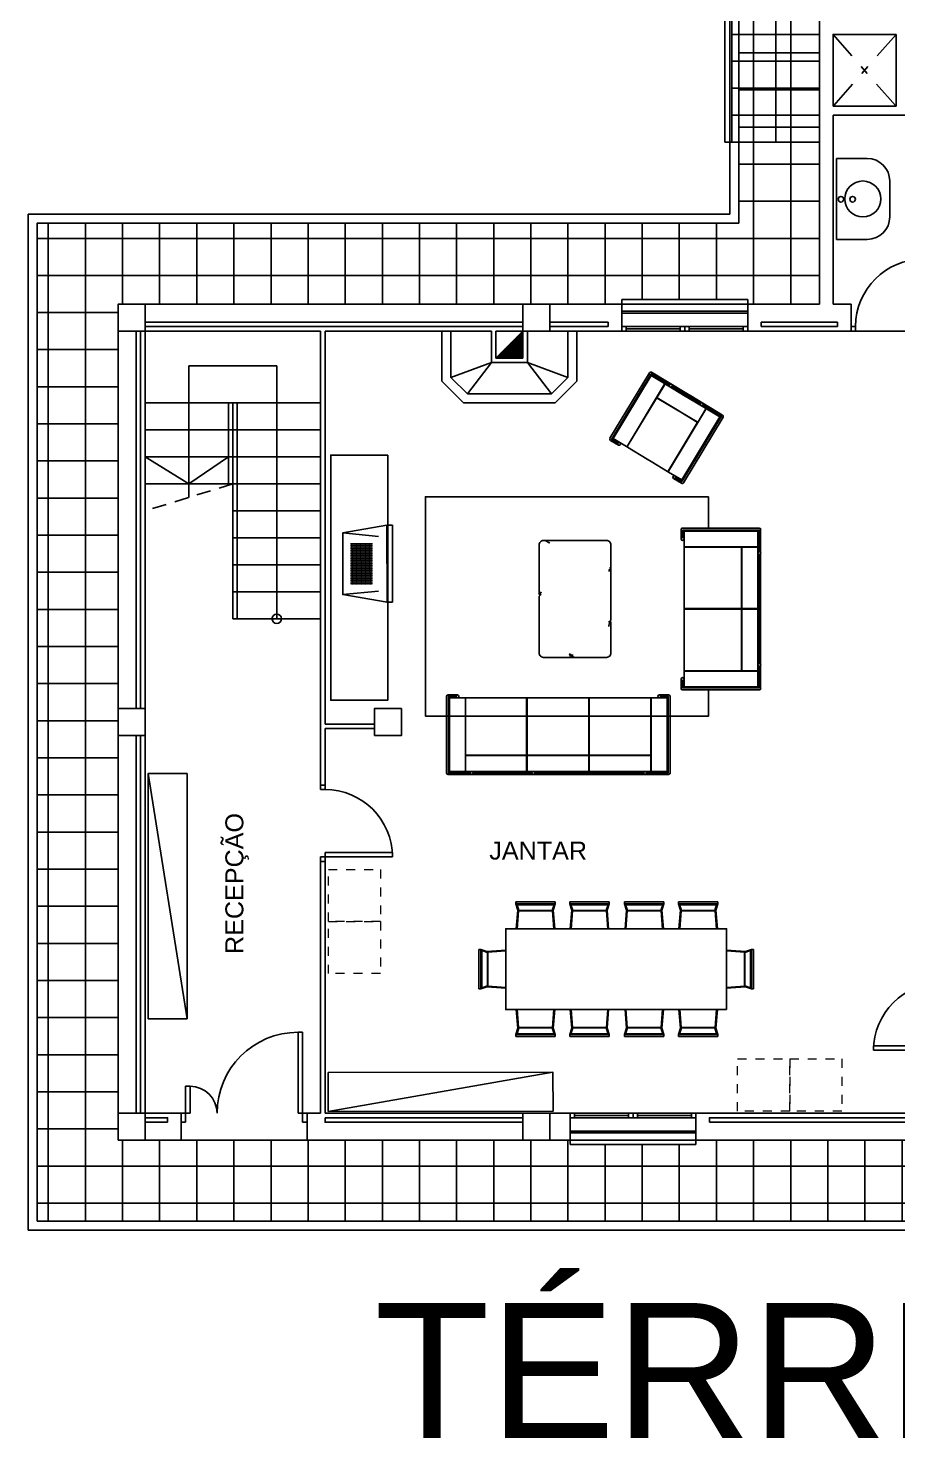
# Model space of a CAD drawing. Extents: x 99.2 to 143, y 99.3 to 125.4.
# Drawn here: x 99.25 to 108.92, y 99.32 to 115.02 of the extents above; entities that cross this region are included whole.
import ezdxf

# ---------------------------------------------------------------- set-up
doc = ezdxf.new("R2010")
doc.units = 0
doc.header["$LTSCALE"] = 0.025
doc.linetypes.add('TRAZO_Y_PUNTO', pattern=[25.4, 12.7, -6.35, 0, -6.35])
doc.linetypes.add('TRAZOS2', pattern=[9.525, 6.35, -3.175])
doc.layers.get('0').update_dxf_attribs({"linetype": 'CONTINUOUS'})
doc.layers.add('0_CUINA', color=8, linetype='CONTINUOUS', lineweight=5)
for name, color, linetype in [('0_MOBLES', 8, 'CONTINUOUS'), ('ACERA', 2, 'CONTINUOUS'), ('CARPINTERIA', 3, 'CONTINUOUS'), ('ESCALERA', 3, 'CONTINUOUS'), ('OBRA', 4, 'CONTINUOUS'), ('PILARES', 1, 'CONTINUOUS'), ('SANITARIOS', 7, 'CONTINUOUS'), ('SUP', 2, 'CONTINUOUS')]:
    doc.layers.add(name, color=color, linetype=linetype)
doc.styles.add('EJES', font='arial.ttf')

# ---------------------------------------------------------------- blocks, each defined once
blk = doc.blocks.new('P75')
at = {"layer": 'CARPINTERIA'}
for p, q in [((-0.05, 0.8), (-0.05, 0.85)), ((0, 0.8), (-0.05, 0.8)), ((0, 0.8), (0, 0.85)), ((-0.05, 0.05), (-0.05, 0)), ((0, 0.05), (-0.05, 0.05)), ((0, 0.1), (0.75, 0.1)), ((0, 0.05), (0, 0.1)), ((0, 0.05), (0.75, 0.05)), ((0, 0.05), (0, 0)), ((0.75, 0.05), (0.75, 0.1))]:
    blk.add_line(p, q, dxfattribs=at)
blk.add_arc((0, 0.05), 0.75, 0, 90, dxfattribs=at)
at = {"layer": 'OBRA'}
for p, q in [((0, 0.85), (-0.05, 0.85)), ((0, 0), (-0.05, 0))]:
    blk.add_line(p, q, dxfattribs=at)
blk = doc.blocks.new('SOFA2')
at = {"linetype": 'Continuous'}
for p, q in [((1.784, 0), (0.016, 0)), ((0.71, 0), (0.697, 0)), ((0, -0.016), (0, -0.867)), ((0.022, -0.022), (0.022, -0.862)), ((0.263, -0.011), (0.033, -0.011)), ((0.033, -0.024), (0.033, -0.035)), ((0.205, -0.033), (0.033, -0.033)), ((1.582, -0.033), (0.033, -0.033)), ((0.033, -0.033), (0.033, -0.851)), ((0.033, -0.033), (0.033, -0.851)), ((0.263, -0.022), (0.035, -0.022)), ((0.218, -0.033), (0.205, -0.033)), ((0.21, -0.038), (0.21, -0.846)), ((0.213, -0.038), (0.213, -0.204)), ((1.507, -0.011), (0.294, -0.011)), ((1.507, -0.022), (0.294, -0.022)), ((0.71, -0.033), (0.697, -0.033)), ((0.898, -0.033), (0.898, -0.851)), ((0.905, -0.033), (0.905, -0.851)), ((1.773, -0.011), (1.537, -0.011)), ((1.765, -0.022), (1.537, -0.022)), ((1.596, -0.033), (1.582, -0.033)), ((1.587, -0.038), (1.587, -0.204)), ((1.59, -0.038), (1.59, -0.846)), ((1.767, -0.033), (1.596, -0.033)), ((1.767, -0.024), (1.767, -0.035)), ((1.767, -0.033), (1.767, -0.851)), ((1.778, -0.016), (1.778, -0.862)), ((1.8, -0.016), (1.8, -0.867)), ((0.213, -0.218), (0.213, -0.846)), ((0.697, -0.21), (0.218, -0.21)), ((0.697, -0.213), (0.218, -0.213)), ((0.71, -0.21), (0.697, -0.21)), ((0.71, -0.213), (0.697, -0.213)), ((1.582, -0.21), (0.71, -0.21)), ((1.582, -0.213), (0.71, -0.213)), ((1.253, -0.21), (1.231, -0.21)), ((1.253, -0.213), (1.231, -0.213)), ((1.587, -0.218), (1.587, -0.846)), ((0.016, -0.884), (0.12, -0.884)), ((0.022, -0.859), (0.022, -0.848)), ((0.033, -0.859), (0.033, -0.848)), ((0.033, -0.851), (0.205, -0.851)), ((0.697, -0.851), (0.033, -0.851)), ((0.105, -0.873), (0.033, -0.873)), ((0.105, -0.862), (0.035, -0.862)), ((0.205, -0.851), (0.218, -0.851)), ((0.71, -0.851), (0.697, -0.851)), ((0.898, -0.851), (0.71, -0.851)), ((1.231, -0.851), (0.898, -0.851)), ((1.253, -0.851), (1.231, -0.851)), ((1.582, -0.851), (1.253, -0.851)), ((1.596, -0.851), (1.582, -0.851)), ((1.767, -0.851), (1.596, -0.851)), ((1.784, -0.884), (1.68, -0.884)), ((1.696, -0.862), (1.765, -0.862)), ((1.696, -0.873), (1.767, -0.873)), ((1.767, -0.859), (1.767, -0.848))]:
    blk.add_line(p, q, dxfattribs=at)
for centre in [(0.278, -0.016), (1.522, -0.016)]:
    blk.add_circle(centre, 0.0164, dxfattribs=at)
for centre, radius, start, end in [((0.016, -0.016), 0.0164, 90, 180), ((1.784, -0.016), 0.0164, 0, 90), ((0.033, -0.022), 0.0109, 90, 180), ((0.035, -0.024), 0.00273, 90, 180), ((0.038, -0.038), 0.00545, 90, 180), ((0.205, -0.038), 0.00545, 0, 90), ((0.218, -0.038), 0.00545, 90, 180), ((1.582, -0.038), 0.00545, 0, 90), ((1.596, -0.038), 0.00545, 90, 180), ((1.762, -0.038), 0.00545, 0, 90), ((1.765, -0.024), 0.00273, 0, 90), ((1.773, -0.016), 0.00545, 0, 90), ((0.218, -0.204), 0.00545, 180, 270), ((0.218, -0.218), 0.00545, 90, 180), ((1.582, -0.204), 0.00545, 270, 0), ((1.582, -0.218), 0.00545, 0, 90), ((0.016, -0.867), 0.0164, 180, 270), ((0.033, -0.862), 0.0109, 180, 270), ((0.038, -0.846), 0.00545, 180, 270), ((0.035, -0.859), 0.00273, 180, 270), ((0.12, -0.867), 0.0164, 90, 270), ((0.12, -0.867), 0.0164, 270, 90), ((0.205, -0.846), 0.00545, 270, 0), ((0.218, -0.846), 0.00545, 180, 270), ((1.582, -0.846), 0.00545, 270, 0), ((1.596, -0.846), 0.00545, 180, 270), ((1.68, -0.867), 0.0164, 90, 270), ((1.68, -0.867), 0.0164, 270, 90), ((1.762, -0.846), 0.00545, 270, 0), ((1.765, -0.859), 0.00273, 270, 0), ((1.767, -0.862), 0.0109, 270, 0), ((1.784, -0.867), 0.0164, 270, 0)]:
    blk.add_arc(centre, radius, start, end, dxfattribs=at)
blk = doc.blocks.new('TV')
h = blk.add_hatch()
h.set_pattern_fill('ACAD_ISO10W100', color=256, scale=0.001, angle=90, style=0)
h.set_pattern_definition([(90, (-5.781312, -0.4693385), (-0.005, 3e-19), [0.012, -0.003, 0.0005, -0.003])])
h.paths.add_polyline_path([(0.09, 0.114), (0.327, 0.114), (0.327, 0.574), (0.09, 0.574)])
for p, q in [((0, 0.686), (0.398, 0.646)), ((0, 0), (0.398, 0.039))]:
    blk.add_line(p, q)
blk.add_lwpolyline([(0.492, 0.771), (0, 0.686), (0, 0), (0.492, -0.085)])
blk.add_lwpolyline([(0.553, 0.771), (0.553, -0.085), (0.492, -0.085), (0.492, 0.771)], close=True)
blk = doc.blocks.new('PUF')
for points in [[(0.75, 0.703), (0.75, 1.25, 0.414214), (0.7, 1.3), (0, 1.3, 0.414214), (-0.05, 1.25), (-0.05, 0.419, 0.321009), (-0.021, 0.394)], [(-0.03, 0.396, -0.333178), (-0.05, 0.395), (-0.05, 0.05, 0.414214), (0, 0), (0.7, 0, 0.414214), (0.75, 0.05), (0.75, 0.672, 0.175821), (0.731, 0.701)]]:
    blk.add_lwpolyline(points, format="xyb")
for centre, radius, start, end in [((0.636, 1.3), 0.0245, 259.0061, 15.167), ((0.654, 1.289), 0.0126, 344.0586, 59.3349), ((-0.04, 0.982), 0.0126, 65.908, 141.1843), ((-0.053, 0.965), 0.0245, 340.8555, 81.8494), ((0.737, 0.717), 0.0168, 233.2106, 308.4869), ((0.759, 0.735), 0.0327, 193.1306, 264.319), ((-0.077, 0.353), 0.0507, 347.2871, 52.6005), ((0.355, 0.024), 0.0245, 259.0061, 15.167), ((0.373, 0.013), 0.0126, 344.0586, 59.3349), ((0.422, 0.002), 0.038, 98.1351, 163.4485), ((0.434, 0.012), 0.0328, 121.629, 201.7133)]:
    blk.add_arc(centre, radius, start, end)
blk = doc.blocks.new('SF1')
at = {"linetype": 'Continuous'}
for p, q in [((-0.231, 0.415), (0.498, 0.854)), ((-0.215, 0.399), (0.505, 0.833)), ((-0.2, 0.395), (0.501, 0.818)), ((0.502, 0.831), (0.493, 0.826)), ((0.508, 0.822), (0.499, 0.816)), ((0.501, 0.818), (0.59, 0.671)), ((0.547, 0.762), (0.512, 0.821)), ((0.557, 0.768), (0.52, 0.829)), ((0.521, 0.849), (0.574, 0.76)), ((-0.104, 0.246), (0.588, 0.663)), ((0.052, 0.337), (0.589, 0.661)), ((0.59, 0.671), (0.597, 0.659)), ((0.729, 0.439), (0.597, 0.659)), ((0, 0), (-0.236, 0.392)), ((-0.1, 0.187), (-0.219, 0.384)), ((-0.091, 0.193), (-0.208, 0.387)), ((-0.207, 0.391), (-0.198, 0.397)), ((-0.111, 0.248), (-0.2, 0.395)), ((-0.102, 0.244), (0.04, 0.33)), ((0.18, 0.108), (0.047, 0.328)), ((0.182, 0.11), (0.05, 0.329)), ((0.756, 0.395), (0.729, 0.439)), ((0.866, 0.213), (0.756, 0.395)), ((-0.104, 0.236), (-0.111, 0.248)), ((0.028, 0.017), (-0.104, 0.236)), ((0.009, 0.006), (-0.084, 0.161)), ((0.019, 0.011), (-0.075, 0.166)), ((0.173, -0.214), (0.865, 0.203)), ((0.326, -0.118), (0.864, 0.206)), ((0.873, 0.201), (0.866, 0.213)), ((0.961, 0.054), (0.873, 0.201)), ((0.027, -0.044), (0, 0)), ((0.036, -0.038), (0.009, 0.006)), ((0.045, -0.033), (0.019, 0.011)), ((0.055, -0.027), (0.028, 0.017)), ((0.206, 0.064), (0.18, 0.108)), ((0.209, 0.066), (0.182, 0.11)), ((0.316, -0.118), (0.206, 0.064)), ((0.319, -0.117), (0.209, 0.066)), ((0.252, -0.386), (0.976, 0.05)), ((0.26, -0.368), (0.961, 0.054)), ((0.263, -0.405), (0.992, 0.035)), ((0.934, 0.121), (0.969, 0.062)), ((0.943, 0.127), (0.98, 0.065)), ((0.998, 0.057), (0.944, 0.146)), ((0.968, 0.058), (0.959, 0.053)), ((0.241, -0.399), (0.027, -0.044)), ((0.107, -0.156), (0.036, -0.038)), ((0.116, -0.151), (0.045, -0.033)), ((0.164, -0.21), (0.055, -0.027)), ((0.172, -0.211), (0.314, -0.126)), ((0.244, -0.384), (0.123, -0.183)), ((0.249, -0.372), (0.132, -0.177)), ((0.171, -0.221), (0.164, -0.21)), ((0.26, -0.368), (0.171, -0.221)), ((0.253, -0.373), (0.263, -0.367))]:
    blk.add_line(p, q, dxfattribs=at)
for centre in [(-0.087, 0.177), (0.119, -0.167)]:
    blk.add_circle(centre, 0.0164, dxfattribs=at)
for centre, radius, start, end in [((0.499, 0.81), 0.00545, 31.0748, 121.0748), ((0.507, 0.84), 0.0164, 31.0748, 121.0748), ((0.51, 0.823), 0.0109, 31.0748, 121.0748), ((0.509, 0.82), 0.00273, 31.0748, 121.0748), ((0.56, 0.752), 0.0164, 31.0748, 211.0748), ((0.56, 0.752), 0.0164, 211.0748, 31.0748), ((0.585, 0.668), 0.00545, 301.0748, 31.0748), ((0.592, 0.656), 0.00545, 31.0748, 121.0748), ((-0.222, 0.401), 0.0164, 121.0748, 211.0748), ((-0.209, 0.39), 0.0109, 121.0748, 211.0748), ((-0.206, 0.389), 0.00273, 121.0748, 211.0748), ((-0.193, 0.393), 0.00545, 121.0748, 211.0748), ((0.043, 0.325), 0.00545, 31.0748, 121.0748), ((0.054, 0.332), 0.00545, 121.0748, 211.0748), ((-0.107, 0.251), 0.00545, 211.0748, 301.0748), ((-0.1, 0.239), 0.00545, 121.0748, 211.0748), ((0.861, 0.21), 0.00545, 301.0748, 31.0748), ((0.868, 0.199), 0.00545, 31.0748, 121.0748), ((0.93, 0.137), 0.0164, 31.0748, 211.0748), ((0.93, 0.137), 0.0164, 211.0748, 31.0748), ((0.954, 0.056), 0.00545, 301.0748, 31.0748), ((0.967, 0.061), 0.00273, 301.0748, 31.0748), ((0.971, 0.06), 0.0109, 301.0748, 31.0748), ((0.984, 0.049), 0.0164, 301.0748, 31.0748), ((0.312, -0.121), 0.00545, 301.0748, 31.0748), ((0.323, -0.114), 0.00545, 211.0748, 301.0748), ((0.169, -0.207), 0.00545, 211.0748, 301.0748), ((0.176, -0.218), 0.00545, 121.0748, 211.0748), ((0.255, -0.391), 0.0164, 211.0748, 301.0748), ((0.249, -0.381), 0.00545, 211.0748, 301.0748), ((0.252, -0.37), 0.00273, 211.0748, 301.0748), ((0.262, -0.361), 0.00545, 211.0748, 301.0748)]:
    blk.add_arc(centre, radius, start, end, dxfattribs=at)

msp = doc.modelspace()

# ---------------------------------------------------------------- hatches: boundary and pattern name
at = {"layer": 'ACERA'}
h = msp.add_hatch(dxfattribs=at)
h.set_pattern_fill('ANSI37', color=8, scale=0.13, angle=45, style=0)
h.paths.add_polyline_path([(113.45, 110.9), (113.65, 110.9), (113.65, 111.8), (113.6, 111.8), (112.55, 111.8), (112.55, 111.65), (112.55, 110.469), (112.6, 110.469), (112.6, 109.069), (112.55, 109.069), (112.55, 102.65), (112.25, 102.65), (109.55, 102.65), (109.25, 102.65), (106.675, 102.65), (106.675, 102.6), (105.275, 102.6), (105.275, 102.65), (102.35, 102.65), (100.95, 102.65), (100.25, 102.65), (100.25, 102.95), (100.25, 111.95), (100.55, 111.95), (105.85, 111.95), (105.85, 112), (107.25, 112), (107.25, 111.95), (108.05, 111.95), (108.05, 115.1), (108.05, 118.25), (108.05, 124.55), (116.927, 124.55), (116.927, 118.25), (116.828, 117.708), (116.819, 117.659), (117.436, 117.545), (118.007, 125.338), (107.15, 125.338), (107.15, 112.85), (99.35, 112.85), (99.35, 101.75), (113.45, 101.75)])
h.paths.add_polyline_path([(117.25, 115.005), (117.289, 115.539), (116.458, 115.691), (116.449, 115.642), (116.35, 115.1), (116.35, 111.8), (115.7, 111.8), (115.65, 111.8), (115.65, 110.9), (117.25, 110.9)], flags=17)
h.paths.add_polyline_path([(115.6, 111.8), (114.65, 111.8, 0.287492), (115.214, 110.9), (115.6, 110.9)], flags=17)
h.paths.add_polyline_path([(114.65, 111.8, -0.287492), (114.086, 110.9), (115.214, 110.9, -0.287492)], flags=17)
h.paths.add_polyline_path([(114.65, 111.8), (113.7, 111.8), (113.7, 110.9), (114.086, 110.9, 0.287492)], flags=17)
h.paths.add_polyline_path([(116.639, 116.675), (116.467, 115.741), (117.293, 115.589), (117.336, 116.172, 0.225854)], flags=17)
h.paths.add_polyline_path([(117.433, 117.495), (116.81, 117.609), (116.639, 116.675, 0.197958), (117.384, 116.833)], flags=17)
h.paths.add_polyline_path([(117.384, 116.833, -0.197958), (116.639, 116.675, -0.225854), (117.336, 116.172)], flags=17)
h.paths.add_polyline_path([(116.467, 115.741), (116.458, 115.691), (117.289, 115.539), (117.293, 115.589)], flags=17)
h.paths.add_polyline_path([(116.819, 117.659), (116.81, 117.609), (117.433, 117.495), (117.436, 117.545)], flags=16)
h.paths.add_polyline_path([(115.65, 111.8), (115.6, 111.8), (115.6, 110.9), (115.65, 110.9)], flags=17)
h.paths.add_polyline_path([(113.7, 111.8), (113.65, 111.8), (113.65, 110.9), (113.7, 110.9)], flags=17)
at = {"layer": 'ESCALERA'}
h = msp.add_hatch(dxfattribs=at)
h.set_pattern_fill('ANSI31', color=256, scale=0.005, angle=45, style=0)
h.set_pattern_definition([(90, (-0.9, 0), (-0.015875, 2e-18), [])])
h.paths.add_polyline_path([(104.75, 111.35), (104.75, 111.65), (104.45, 111.35)])

# ---------------------------------------------------------------- linework, layer by layer
at = {"layer": '0_CUINA', "linetype": 'TRAZOS2', "ltscale": 0.02}
for points in [[(102.587, 105.082), (102.587, 105.662), (103.167, 105.662), (103.167, 105.082)], [(102.587, 104.502), (102.587, 105.082), (103.167, 105.082), (103.167, 104.502)], [(107.717, 102.974), (107.137, 102.974), (107.137, 103.554), (107.717, 103.554)], [(108.297, 102.974), (107.717, 102.974), (107.717, 103.554), (108.297, 103.554)]]:
    msp.add_lwpolyline(points, close=True, dxfattribs=at)
at = {"layer": '0_MOBLES'}
for p, q in [((103.666, 109.806), (106.816, 109.806)), ((105.816, 109.806), (106.816, 109.806)), ((106.816, 109.458), (106.816, 109.806)), ((106.816, 109.458), (106.816, 109.806)), ((100.582, 106.727), (101.016, 104)), ((105.109, 105.302), (104.672, 105.302)), ((104.672, 105.302), (104.672, 105.28)), ((105.109, 105.28), (104.672, 105.28)), ((104.694, 105.21), (104.672, 105.28)), ((104.677, 105.002), (104.694, 105.21)), ((104.685, 105.278), (105.097, 105.278)), ((104.685, 105.269), (104.685, 105.278)), ((104.685, 105.269), (105.097, 105.269)), ((104.705, 105.205), (104.685, 105.269)), ((104.686, 105.002), (104.702, 105.201)), ((104.694, 105.21), (104.703, 105.21)), ((104.702, 105.201), (105.079, 105.201)), ((104.705, 105.205), (105.076, 105.205)), ((105.076, 105.205), (105.097, 105.269)), ((105.078, 105.21), (105.087, 105.21)), ((105.095, 105.002), (105.079, 105.201)), ((105.087, 105.21), (105.109, 105.28)), ((105.104, 105.002), (105.087, 105.21)), ((105.097, 105.269), (105.097, 105.278)), ((105.109, 105.302), (105.109, 105.28)), ((105.709, 105.302), (105.272, 105.302)), ((105.272, 105.302), (105.272, 105.28)), ((105.709, 105.28), (105.272, 105.28)), ((105.294, 105.21), (105.272, 105.28)), ((105.277, 105.002), (105.294, 105.21)), ((105.285, 105.278), (105.697, 105.278)), ((105.285, 105.269), (105.285, 105.278)), ((105.285, 105.269), (105.697, 105.269)), ((105.305, 105.205), (105.285, 105.269)), ((105.286, 105.002), (105.302, 105.201)), ((105.294, 105.21), (105.303, 105.21)), ((105.302, 105.201), (105.679, 105.201)), ((105.305, 105.205), (105.676, 105.205)), ((105.676, 105.205), (105.697, 105.269)), ((105.678, 105.21), (105.687, 105.21)), ((105.695, 105.002), (105.679, 105.201)), ((105.687, 105.21), (105.709, 105.28)), ((105.704, 105.002), (105.687, 105.21)), ((105.697, 105.269), (105.697, 105.278)), ((105.709, 105.302), (105.709, 105.28)), ((105.881, 105.302), (105.881, 105.28)), ((106.318, 105.302), (105.881, 105.302)), ((106.318, 105.28), (105.881, 105.28)), ((105.903, 105.21), (105.881, 105.28)), ((105.886, 105.002), (105.903, 105.21)), ((105.893, 105.269), (105.893, 105.278)), ((105.893, 105.278), (106.305, 105.278)), ((105.893, 105.269), (106.305, 105.269)), ((105.914, 105.205), (105.893, 105.269)), ((105.895, 105.002), (105.911, 105.201)), ((105.903, 105.21), (105.912, 105.21)), ((105.911, 105.201), (106.288, 105.201)), ((105.914, 105.205), (106.285, 105.205)), ((106.285, 105.205), (106.305, 105.269)), ((106.287, 105.21), (106.296, 105.21)), ((106.304, 105.002), (106.288, 105.201)), ((106.296, 105.21), (106.318, 105.28)), ((106.313, 105.002), (106.296, 105.21)), ((106.305, 105.269), (106.305, 105.278)), ((106.318, 105.302), (106.318, 105.28)), ((106.481, 105.302), (106.918, 105.302)), ((106.481, 105.302), (106.481, 105.28)), ((106.503, 105.21), (106.481, 105.28)), ((106.481, 105.28), (106.918, 105.28)), ((106.486, 105.002), (106.503, 105.21)), ((106.493, 105.269), (106.493, 105.278)), ((106.905, 105.278), (106.493, 105.278)), ((106.514, 105.205), (106.493, 105.269)), ((106.905, 105.269), (106.493, 105.269)), ((106.495, 105.002), (106.511, 105.201)), ((106.512, 105.21), (106.503, 105.21)), ((106.888, 105.201), (106.511, 105.201)), ((106.885, 105.205), (106.514, 105.205)), ((106.885, 105.205), (106.905, 105.269)), ((106.896, 105.21), (106.887, 105.21)), ((106.904, 105.002), (106.888, 105.201)), ((106.896, 105.21), (106.918, 105.28)), ((106.913, 105.002), (106.896, 105.21)), ((106.905, 105.269), (106.905, 105.278)), ((106.918, 105.302), (106.918, 105.28)), ((107.016, 105.002), (104.559, 105.002)), ((104.259, 104.333), (104.259, 104.77)), ((104.259, 104.77), (104.281, 104.77)), ((104.281, 104.333), (104.281, 104.77)), ((104.351, 104.748), (104.281, 104.77)), ((104.292, 104.758), (104.283, 104.758)), ((104.283, 104.758), (104.283, 104.346)), ((104.357, 104.738), (104.292, 104.758)), ((104.292, 104.758), (104.292, 104.346)), ((104.559, 104.765), (104.351, 104.748)), ((104.351, 104.748), (104.351, 104.739)), ((104.357, 104.738), (104.357, 104.366)), ((104.559, 104.756), (104.36, 104.74)), ((104.36, 104.74), (104.36, 104.363)), ((107.016, 104.765), (107.224, 104.748)), ((107.016, 104.756), (107.215, 104.74)), ((107.215, 104.74), (107.215, 104.363)), ((107.219, 104.738), (107.283, 104.758)), ((107.219, 104.738), (107.219, 104.366)), ((107.224, 104.748), (107.294, 104.77)), ((107.224, 104.748), (107.224, 104.739)), ((107.283, 104.758), (107.283, 104.346)), ((107.283, 104.758), (107.292, 104.758)), ((107.292, 104.758), (107.292, 104.346)), ((107.316, 104.77), (107.294, 104.77)), ((107.294, 104.333), (107.294, 104.77)), ((107.316, 104.333), (107.316, 104.77)), ((104.259, 104.333), (104.281, 104.333)), ((104.351, 104.355), (104.281, 104.333)), ((104.292, 104.346), (104.283, 104.346)), ((104.357, 104.366), (104.292, 104.346)), ((104.351, 104.364), (104.351, 104.355)), ((104.559, 104.339), (104.351, 104.355)), ((104.559, 104.347), (104.36, 104.363)), ((107.016, 104.347), (107.215, 104.363)), ((107.016, 104.339), (107.224, 104.355)), ((107.219, 104.366), (107.283, 104.346)), ((107.224, 104.364), (107.224, 104.355)), ((107.224, 104.355), (107.294, 104.333)), ((107.283, 104.346), (107.292, 104.346)), ((107.316, 104.333), (107.294, 104.333)), ((104.677, 104.102), (104.694, 103.894)), ((104.686, 104.102), (104.702, 103.902)), ((105.095, 104.102), (105.079, 103.902)), ((105.104, 104.102), (105.087, 103.894)), ((105.277, 104.102), (105.294, 103.894)), ((105.286, 104.102), (105.302, 103.902)), ((105.695, 104.102), (105.679, 103.902)), ((105.704, 104.102), (105.687, 103.894)), ((105.886, 104.102), (105.903, 103.894)), ((105.895, 104.102), (105.911, 103.902)), ((106.304, 104.102), (106.288, 103.902)), ((106.313, 104.102), (106.296, 103.894)), ((106.486, 104.102), (106.503, 103.894)), ((106.495, 104.102), (106.511, 103.902)), ((106.904, 104.102), (106.888, 103.902)), ((106.913, 104.102), (106.896, 103.894)), ((104.694, 103.894), (104.672, 103.824)), ((105.109, 103.824), (104.672, 103.824)), ((104.672, 103.802), (104.672, 103.824)), ((105.109, 103.802), (104.672, 103.802)), ((104.705, 103.899), (104.685, 103.834)), ((104.685, 103.834), (105.097, 103.834)), ((104.685, 103.834), (104.685, 103.826)), ((104.685, 103.826), (105.097, 103.826)), ((104.694, 103.894), (104.703, 103.894)), ((104.702, 103.902), (105.079, 103.902)), ((104.705, 103.899), (105.076, 103.899)), ((105.076, 103.899), (105.097, 103.834)), ((105.078, 103.894), (105.087, 103.894)), ((105.087, 103.894), (105.109, 103.824)), ((105.097, 103.834), (105.097, 103.826)), ((105.109, 103.802), (105.109, 103.824)), ((105.294, 103.894), (105.272, 103.824)), ((105.709, 103.824), (105.272, 103.824)), ((105.272, 103.802), (105.272, 103.824)), ((105.709, 103.802), (105.272, 103.802)), ((105.305, 103.899), (105.285, 103.834)), ((105.285, 103.834), (105.697, 103.834)), ((105.285, 103.834), (105.285, 103.826)), ((105.285, 103.826), (105.697, 103.826)), ((105.294, 103.894), (105.303, 103.894)), ((105.302, 103.902), (105.679, 103.902)), ((105.305, 103.899), (105.676, 103.899)), ((105.676, 103.899), (105.697, 103.834)), ((105.678, 103.894), (105.687, 103.894)), ((105.687, 103.894), (105.709, 103.824)), ((105.697, 103.834), (105.697, 103.826)), ((105.709, 103.802), (105.709, 103.824)), ((105.903, 103.894), (105.881, 103.824)), ((106.318, 103.824), (105.881, 103.824)), ((105.881, 103.802), (105.881, 103.824)), ((106.318, 103.802), (105.881, 103.802)), ((105.914, 103.899), (105.893, 103.834)), ((105.893, 103.834), (106.305, 103.834)), ((105.893, 103.834), (105.893, 103.826)), ((105.893, 103.826), (106.305, 103.826)), ((105.903, 103.894), (105.912, 103.894)), ((105.911, 103.902), (106.288, 103.902)), ((105.914, 103.899), (106.285, 103.899)), ((106.285, 103.899), (106.305, 103.834)), ((106.287, 103.894), (106.296, 103.894)), ((106.296, 103.894), (106.318, 103.824)), ((106.305, 103.834), (106.305, 103.826)), ((106.318, 103.802), (106.318, 103.824)), ((106.503, 103.894), (106.481, 103.824)), ((106.481, 103.824), (106.918, 103.824)), ((106.481, 103.802), (106.481, 103.824)), ((106.481, 103.802), (106.918, 103.802)), ((106.514, 103.899), (106.493, 103.834)), ((106.493, 103.834), (106.493, 103.826)), ((106.905, 103.834), (106.493, 103.834)), ((106.905, 103.826), (106.493, 103.826)), ((106.512, 103.894), (106.503, 103.894)), ((106.888, 103.902), (106.511, 103.902)), ((106.885, 103.899), (106.514, 103.899)), ((106.885, 103.899), (106.905, 103.834)), ((106.896, 103.894), (106.887, 103.894)), ((106.896, 103.894), (106.918, 103.824)), ((106.905, 103.834), (106.905, 103.826)), ((106.918, 103.802), (106.918, 103.824)), ((102.586, 102.97), (105.085, 103.405))]:
    msp.add_line(p, q, dxfattribs=at)
at = {"layer": '0_MOBLES', "linetype": 'Continuous'}
for p, q in [((103.902, 106.735), (103.902, 107.586)), ((103.918, 107.602), (104.022, 107.602)), ((103.923, 106.735), (103.923, 107.58)), ((104.006, 107.591), (103.934, 107.591)), ((103.934, 107.578), (103.934, 107.567)), ((103.934, 107.569), (104.106, 107.569)), ((103.934, 106.751), (103.934, 107.569)), ((104.006, 107.58), (103.937, 107.58)), ((104.106, 107.569), (104.12, 107.569)), ((104.112, 106.756), (104.112, 107.564)), ((104.114, 106.936), (104.114, 107.564)), ((104.12, 107.569), (105.134, 107.569)), ((104.79, 106.751), (104.79, 107.569)), ((104.797, 106.751), (104.797, 107.569)), ((105.134, 107.569), (105.156, 107.569)), ((105.156, 107.569), (105.489, 107.569)), ((105.482, 106.751), (105.482, 107.569)), ((105.489, 107.569), (105.677, 107.569)), ((105.489, 106.751), (105.489, 107.569)), ((105.677, 107.569), (105.69, 107.569)), ((105.69, 107.569), (106.354, 107.569)), ((106.182, 107.569), (106.169, 107.569)), ((106.174, 106.936), (106.174, 107.564)), ((106.177, 106.756), (106.177, 107.564)), ((106.354, 107.569), (106.182, 107.569)), ((106.371, 107.602), (106.267, 107.602)), ((106.282, 107.591), (106.354, 107.591)), ((106.282, 107.58), (106.351, 107.58)), ((106.354, 107.578), (106.354, 107.567)), ((106.354, 106.751), (106.354, 107.569)), ((106.354, 106.751), (106.354, 107.569)), ((106.365, 106.74), (106.365, 107.58)), ((106.365, 107.578), (106.365, 107.567)), ((106.387, 106.735), (106.387, 107.586)), ((104.114, 106.756), (104.114, 106.923)), ((104.12, 106.931), (105.677, 106.931)), ((104.12, 106.928), (105.677, 106.928)), ((105.134, 106.931), (105.156, 106.931)), ((105.134, 106.928), (105.156, 106.928)), ((105.677, 106.931), (105.69, 106.931)), ((105.677, 106.928), (105.69, 106.928)), ((105.69, 106.931), (106.169, 106.931)), ((105.69, 106.928), (106.169, 106.928)), ((106.174, 106.756), (106.174, 106.923)), ((103.918, 106.718), (106.371, 106.718)), ((103.929, 106.729), (104.164, 106.729)), ((103.934, 106.743), (103.934, 106.754)), ((103.934, 106.751), (104.106, 106.751)), ((103.937, 106.74), (104.164, 106.74)), ((104.106, 106.751), (104.12, 106.751)), ((104.12, 106.751), (106.354, 106.751)), ((104.197, 106.74), (104.85, 106.74)), ((104.197, 106.729), (104.85, 106.729)), ((104.88, 106.74), (106.093, 106.74)), ((104.88, 106.74), (105.41, 106.74)), ((104.88, 106.729), (106.093, 106.729)), ((104.88, 106.729), (105.41, 106.729)), ((105.677, 106.751), (105.69, 106.751)), ((105.677, 106.718), (105.69, 106.718)), ((106.124, 106.74), (106.351, 106.74)), ((106.124, 106.729), (106.354, 106.729)), ((106.169, 106.751), (106.182, 106.751)), ((106.182, 106.751), (106.354, 106.751)), ((106.354, 106.743), (106.354, 106.754))]:
    msp.add_line(p, q, dxfattribs=at)
at = {"layer": '0_MOBLES'}
for points in [[(103.247, 110.27), (103.248, 107.543), (102.614, 107.543), (102.613, 110.27)], [(101.016, 106.727), (101.016, 104), (100.582, 104), (100.582, 106.727)], [(102.585, 103.404), (105.085, 103.405), (105.086, 102.971), (102.586, 102.97)]]:
    msp.add_lwpolyline(points, close=True, dxfattribs=at)
msp.add_lwpolyline([(106.816, 107.658), (106.816, 107.368), (103.666, 107.368), (103.666, 109.806), (104.016, 109.806)], dxfattribs=at)
msp.add_lwpolyline([(106.816, 107.658), (106.816, 107.368), (103.666, 107.368), (103.666, 109.806), (104.016, 109.806)], dxfattribs=at)
at = {"layer": '0_MOBLES', "ltscale": 0.02}
msp.add_lwpolyline([(107.016, 104.102), (107.016, 105.002), (104.559, 105.002), (104.559, 104.102)], close=True, dxfattribs=at)
at = {"layer": '0_MOBLES', "linetype": 'Continuous'}
for centre in [(104.182, 106.735), (104.865, 106.735), (106.109, 106.735)]:
    msp.add_circle(centre, 0.0164, dxfattribs=at)
for centre, radius, start, end in [((103.918, 107.586), 0.0164, 90, 180), ((103.934, 107.58), 0.0109, 90, 180), ((103.937, 107.578), 0.00273, 90, 180), ((103.94, 107.564), 0.00545, 90, 180), ((104.022, 107.586), 0.0164, 90, 270), ((104.022, 107.586), 0.0164, 270, 90), ((104.106, 107.564), 0.00545, 360, 90), ((104.12, 107.564), 0.00545, 90, 180), ((106.169, 107.564), 0.00545, 360, 90), ((106.182, 107.564), 0.00545, 90, 180), ((106.267, 107.586), 0.0164, 90, 270), ((106.267, 107.586), 0.0164, 270, 90), ((106.349, 107.564), 0.00545, 360, 90), ((106.351, 107.578), 0.00273, 360, 90), ((106.354, 107.58), 0.0109, 360, 90), ((106.371, 107.586), 0.0164, 360, 90), ((104.12, 106.936), 0.00545, 180, 270), ((104.12, 106.923), 0.00545, 90, 180), ((106.169, 106.936), 0.00545, 270, 360), ((106.169, 106.923), 0.00545, 360, 90), ((103.918, 106.735), 0.0164, 180, 270), ((103.929, 106.735), 0.00545, 180, 270), ((103.94, 106.756), 0.00545, 180, 270), ((103.937, 106.743), 0.00273, 180, 270), ((104.106, 106.756), 0.00545, 270, 360), ((104.12, 106.756), 0.00545, 180, 270), ((106.169, 106.756), 0.00545, 270, 360), ((106.182, 106.756), 0.00545, 180, 270), ((106.349, 106.756), 0.00545, 270, 360), ((106.351, 106.743), 0.00273, 270, 360), ((106.354, 106.74), 0.0109, 270, 360), ((106.371, 106.735), 0.0164, 270, 360)]:
    msp.add_arc(centre, radius, start, end, dxfattribs=at)
at = {"layer": 'ACERA'}
for p, q in [((107.05, 125.438), (107.05, 112.95)), ((107.05, 112.95), (99.25, 112.95)), ((99.25, 112.95), (99.25, 101.65)), ((99.25, 101.65), (113.55, 101.65))]:
    msp.add_line(p, q, dxfattribs=at)
at = {"layer": 'ACERA', "color": 9}
for p, q in [((105.85, 111.95), (107.25, 111.95)), ((102.35, 102.65), (100.95, 102.65)), ((106.675, 102.65), (105.275, 102.65))]:
    msp.add_line(p, q, dxfattribs=at)
at = {"layer": 'ACERA'}
msp.add_lwpolyline([(107.15, 125.338), (107.15, 112.85), (99.35, 112.85), (99.35, 101.75), (113.45, 101.75), (113.45, 110.9), (117.25, 110.9)], dxfattribs=at)
at = {"layer": 'CARPINTERIA', "linetype": 'TRAZO_Y_PUNTO'}
for p, q in [((108.9, 114.95), (108.2, 114.15)), ((108.2, 114.95), (108.9, 114.15))]:
    msp.add_line(p, q, dxfattribs=at)
at = {"layer": 'CARPINTERIA'}
for p, q in [((107.25, 112), (105.85, 112)), ((105.85, 112), (105.85, 111.95)), ((107.25, 111.95), (107.25, 112)), ((107.25, 111.87), (105.85, 111.87)), ((107.25, 111.85), (105.85, 111.85)), ((107.25, 111.7), (105.85, 111.7)), ((107.25, 111.65), (105.85, 111.65)), ((105.9, 111.65), (105.9, 111.7)), ((106.5, 111.675), (105.9, 111.675)), ((106.5, 111.65), (106.5, 111.7)), ((106.55, 111.65), (106.55, 111.7)), ((106.6, 111.65), (106.6, 111.7)), ((106.6, 111.675), (107.2, 111.675)), ((107.2, 111.65), (107.2, 111.7)), ((108.45, 111.7), (108.4, 111.7)), ((108.45, 111.65), (108.4, 111.65)), ((108.45, 111.7), (108.45, 111.65)), ((108.45, 111.65), (109.2, 111.65)), ((104.45, 111.35), (104.75, 111.35)), ((104.4, 111.3), (104.8, 111.3)), ((102.5, 106.55), (102.5, 106.6)), ((102.55, 106.55), (102.5, 106.55)), ((102.55, 106.55), (102.55, 106.6)), ((102.55, 105.85), (103.3, 105.85)), ((102.55, 105.8), (102.55, 105.85)), ((103.3, 105.8), (103.3, 105.85)), ((102.55, 105.8), (102.5, 105.8)), ((102.5, 105.8), (102.5, 105.75)), ((102.55, 105.8), (103.3, 105.8)), ((102.55, 105.8), (102.55, 105.75)), ((102.25, 102.95), (102.25, 103.85)), ((102.25, 103.85), (102.3, 103.85)), ((102.3, 102.95), (102.3, 103.85)), ((101, 102.95), (101, 103.25)), ((101.05, 103.25), (101, 103.25)), ((101.05, 102.95), (101.05, 103.25)), ((101, 102.95), (100.95, 102.95)), ((101, 102.85), (100.95, 102.85)), ((101.05, 102.95), (101, 102.95)), ((101, 102.95), (101, 102.85)), ((102.25, 102.95), (102.3, 102.95)), ((102.3, 102.95), (102.3, 102.85)), ((102.3, 102.95), (102.35, 102.95)), ((102.3, 102.85), (102.35, 102.85)), ((105.275, 102.95), (106.675, 102.95)), ((105.275, 102.9), (106.675, 102.9)), ((105.325, 102.95), (105.325, 102.9)), ((105.925, 102.925), (105.325, 102.925)), ((105.925, 102.95), (105.925, 102.9)), ((105.975, 102.95), (105.975, 102.9)), ((106.025, 102.95), (106.025, 102.9)), ((106.025, 102.925), (106.625, 102.925)), ((106.625, 102.95), (106.625, 102.9)), ((105.275, 102.75), (106.675, 102.75)), ((105.275, 102.73), (106.675, 102.73)), ((105.275, 102.65), (105.275, 102.6)), ((105.275, 102.6), (106.675, 102.6)), ((106.675, 102.6), (106.675, 102.65))]:
    msp.add_line(p, q, dxfattribs=at)
for centre, radius, start, end in [((109.2, 111.7), 0.75, 90, 180), ((102.55, 105.8), 0.75, 0, 90), ((102.25, 102.95), 0.9, 90, 180), ((101.05, 102.95), 0.3, 0, 90)]:
    msp.add_arc(centre, radius, start, end, dxfattribs=at)
at = {"layer": 'ESCALERA'}
for p, q in [((106.995, 115.525), (106.995, 113.75)), ((107.075, 115.55), (107.075, 113.75)), ((107.562, 115.55), (107.562, 113.75)), ((107.075, 114.95), (108.05, 114.95)), ((107.075, 114.65), (108.05, 114.65)), ((107.075, 114.35), (108.05, 114.35)), ((107.075, 114.05), (108.05, 114.05)), ((106.995, 113.75), (108.05, 113.75)), ((103.85, 111.65), (103.85, 111.091)), ((103.95, 111.65), (103.95, 111.133)), ((104.4, 111.3), (104.4, 111.65)), ((104.45, 111.35), (104.45, 111.65)), ((104.45, 111.65), (104.75, 111.65)), ((104.75, 111.65), (104.45, 111.35)), ((104.75, 111.35), (104.75, 111.65)), ((104.8, 111.3), (104.8, 111.65)), ((105.25, 111.133), (105.25, 111.65)), ((105.35, 111.091), (105.35, 111.65)), ((101.037, 109.8), (101.037, 111.262)), ((101.037, 111.262), (102.013, 111.262)), ((102.013, 108.45), (102.013, 111.262)), ((104.4, 111.3), (103.95, 111.133)), ((104.4, 111.3), (104.133, 110.95)), ((104.8, 111.3), (105.067, 110.95)), ((104.8, 111.3), (105.25, 111.133)), ((104.091, 110.85), (103.85, 111.091)), ((104.133, 110.95), (103.95, 111.133)), ((105.25, 111.133), (105.067, 110.95)), ((105.35, 111.091), (105.109, 110.85)), ((102.5, 110.85), (100.55, 110.85)), ((101.475, 110.85), (101.475, 109.935)), ((101.525, 110.85), (101.525, 108.45)), ((101.575, 110.85), (101.575, 108.45)), ((104.091, 110.85), (105.109, 110.85)), ((104.133, 110.95), (105.067, 110.95)), ((102.5, 110.55), (100.55, 110.55)), ((102.5, 110.25), (100.55, 110.25)), ((101.037, 109.95), (100.55, 110.25)), ((101.037, 109.95), (101.475, 110.25)), ((102.5, 109.95), (100.55, 109.95)), ((102.5, 109.65), (101.525, 109.65)), ((102.5, 109.35), (101.525, 109.35)), ((102.5, 109.05), (101.525, 109.05)), ((102.5, 108.75), (101.525, 108.75)), ((102.5, 108.45), (101.525, 108.45))]:
    msp.add_line(p, q, dxfattribs=at)
at = {"layer": 'ESCALERA', "linetype": 'TRAZOS2'}
msp.add_line((101.525, 109.95), (100.55, 109.65), dxfattribs=at)
at = {"layer": 'ESCALERA'}
msp.add_circle((102.013, 108.45), 0.0525, dxfattribs=at)
at = {"layer": 'OBRA'}
for p, q in [((108.05, 115.1), (108.05, 111.95)), ((108.9, 114.95), (108.9, 114.15)), ((108.9, 114.15), (108.2, 114.15)), ((109, 114.05), (108.2, 114.05)), ((105.85, 111.65), (105.85, 111.95)), ((107.25, 111.65), (107.25, 111.95)), ((108.4, 111.65), (108.4, 111.95)), ((100.55, 111.65), (100.55, 102.95)), ((102.5, 111.65), (100.55, 111.65)), ((104.4, 111.65), (102.55, 111.65)), ((104.8, 111.65), (105.85, 111.65)), ((105.7, 111.7), (105.7, 111.75)), ((107.25, 111.65), (108.4, 111.65)), ((107.4, 111.7), (107.4, 111.75)), ((108.25, 111.7), (108.25, 111.75)), ((108.4, 111.7), (108.4, 111.65)), ((103.101, 107.279), (102.55, 107.279)), ((103.101, 107.229), (102.55, 107.229)), ((102.55, 106.6), (102.5, 106.6)), ((102.55, 105.75), (102.5, 105.75)), ((100.55, 102.95), (100.95, 102.95)), ((100.8, 102.85), (100.55, 102.85)), ((102.35, 102.95), (102.5, 102.95)), ((102.55, 102.95), (109.25, 102.95))]:
    msp.add_line(p, q, dxfattribs=at)
for points in [[(108.9, 114.95), (108.2, 114.95), (108.2, 114.15)], [(108.2, 114.05), (108.2, 111.95)], [(105.85, 111.95), (100.25, 111.95), (100.25, 102.65), (100.95, 102.65), (100.95, 102.95)], [(108.05, 111.95), (107.25, 111.95)], [(108.4, 111.95), (108.2, 111.95)], [(100.45, 111.65), (100.45, 107.45)], [(100.5, 111.65), (100.5, 107.45)], [(104.75, 111.75), (100.55, 111.75)], [(104.75, 111.7), (100.55, 111.7)], [(102.5, 111.65), (102.5, 106.6)], [(102.55, 111.65), (102.55, 107.279)], [(105.7, 111.75), (105.05, 111.75)], [(105.7, 111.7), (105.05, 111.7)], [(108.25, 111.75), (107.4, 111.75)], [(108.25, 111.7), (107.4, 111.7)], [(100.45, 107.15), (100.45, 102.95)], [(100.5, 107.15), (100.5, 102.95)], [(102.55, 107.229), (102.55, 106.6)], [(102.5, 105.75), (102.5, 102.95)], [(102.55, 105.75), (102.55, 102.95)], [(100.55, 102.9), (100.8, 102.9), (100.8, 102.85)], [(102.35, 102.95), (102.35, 102.65), (105.275, 102.65), (105.275, 102.95)], [(102.55, 102.9), (102.55, 102.85), (104.75, 102.85)], [(102.55, 102.9), (104.75, 102.9)], [(106.675, 102.95), (106.675, 102.65), (109.55, 102.65)], [(106.825, 102.85), (106.825, 102.9), (109.25, 102.9)], [(106.825, 102.85), (109.25, 102.85)]]:
    msp.add_lwpolyline(points, dxfattribs=at)
at = {"layer": 'PILARES'}
for points in [[(100.25, 111.65), (100.55, 111.65), (100.55, 111.95), (100.25, 111.95)], [(104.75, 111.65), (105.05, 111.65), (105.05, 111.95), (104.75, 111.95)], [(100.25, 107.15), (100.55, 107.15), (100.55, 107.45), (100.25, 107.45)], [(103.1, 107.15), (103.4, 107.15), (103.4, 107.45), (103.1, 107.45)], [(100.25, 102.65), (100.55, 102.65), (100.55, 102.95), (100.25, 102.95)], [(104.75, 102.95), (105.05, 102.95), (105.05, 102.65), (104.75, 102.65)]]:
    msp.add_lwpolyline(points, close=True, dxfattribs=at)
at = {"layer": 'SANITARIOS'}
for p, q in [((108.58, 113.569), (108.238, 113.569)), ((108.238, 113.569), (108.238, 112.669)), ((108.238, 112.669), (108.238, 113.569)), ((108.83, 112.919), (108.83, 113.319)), ((108.83, 113.319), (108.83, 112.919)), ((108.58, 112.669), (108.238, 112.669))]:
    msp.add_line(p, q, dxfattribs=at)
for centre, radius in [((108.53, 113.119), 0.2), ((108.53, 113.119), 0.2), ((108.287, 113.116), 0.031), ((108.417, 113.116), 0.031)]:
    msp.add_circle(centre, radius, dxfattribs=at)
for centre, start, end in [((108.58, 113.319), 0, 90), ((108.58, 112.919), 270, 0)]:
    msp.add_arc(centre, 0.25, start, end, dxfattribs=at)

# ---------------------------------------------------------------- block references
at = {"layer": '0_MOBLES', "xscale": -1}
for name, p, rotation in [('SF1', (106.572, 110.955), 90.00000375233228), ('TV', (102.747, 109.404), 180.0333583802699), ('SOFA2', (107.394, 107.658), 269.9999958155869), ('SOFA2', (107.394, 107.658), 269.9999958155861), ('PUF', (105.68, 108.02), 359.9999958155861)]:
    msp.add_blockref(name, p, dxfattribs=dict(at, rotation=rotation))
at = {"layer": 'CARPINTERIA', "xscale": -1}
msp.add_blockref('P75', (109.4, 103.6), dxfattribs=at)

# ---------------------------------------------------------------- texts
at = {"layer": 'SUP', "color": 0, "style": 'EJES'}
msp.add_text('RECEPÇÃO', height=0.2, rotation=90, dxfattribs=at).set_placement((101.642, 104.721))
for s, height, p in [('JANTAR', 0.2, (104.377, 105.771)), ('TÉRREO', 1.5, (103.1, 99.339))]:
    msp.add_text(s, height=height, dxfattribs=at).set_placement(p)

doc.saveas('drawing.dxf')
